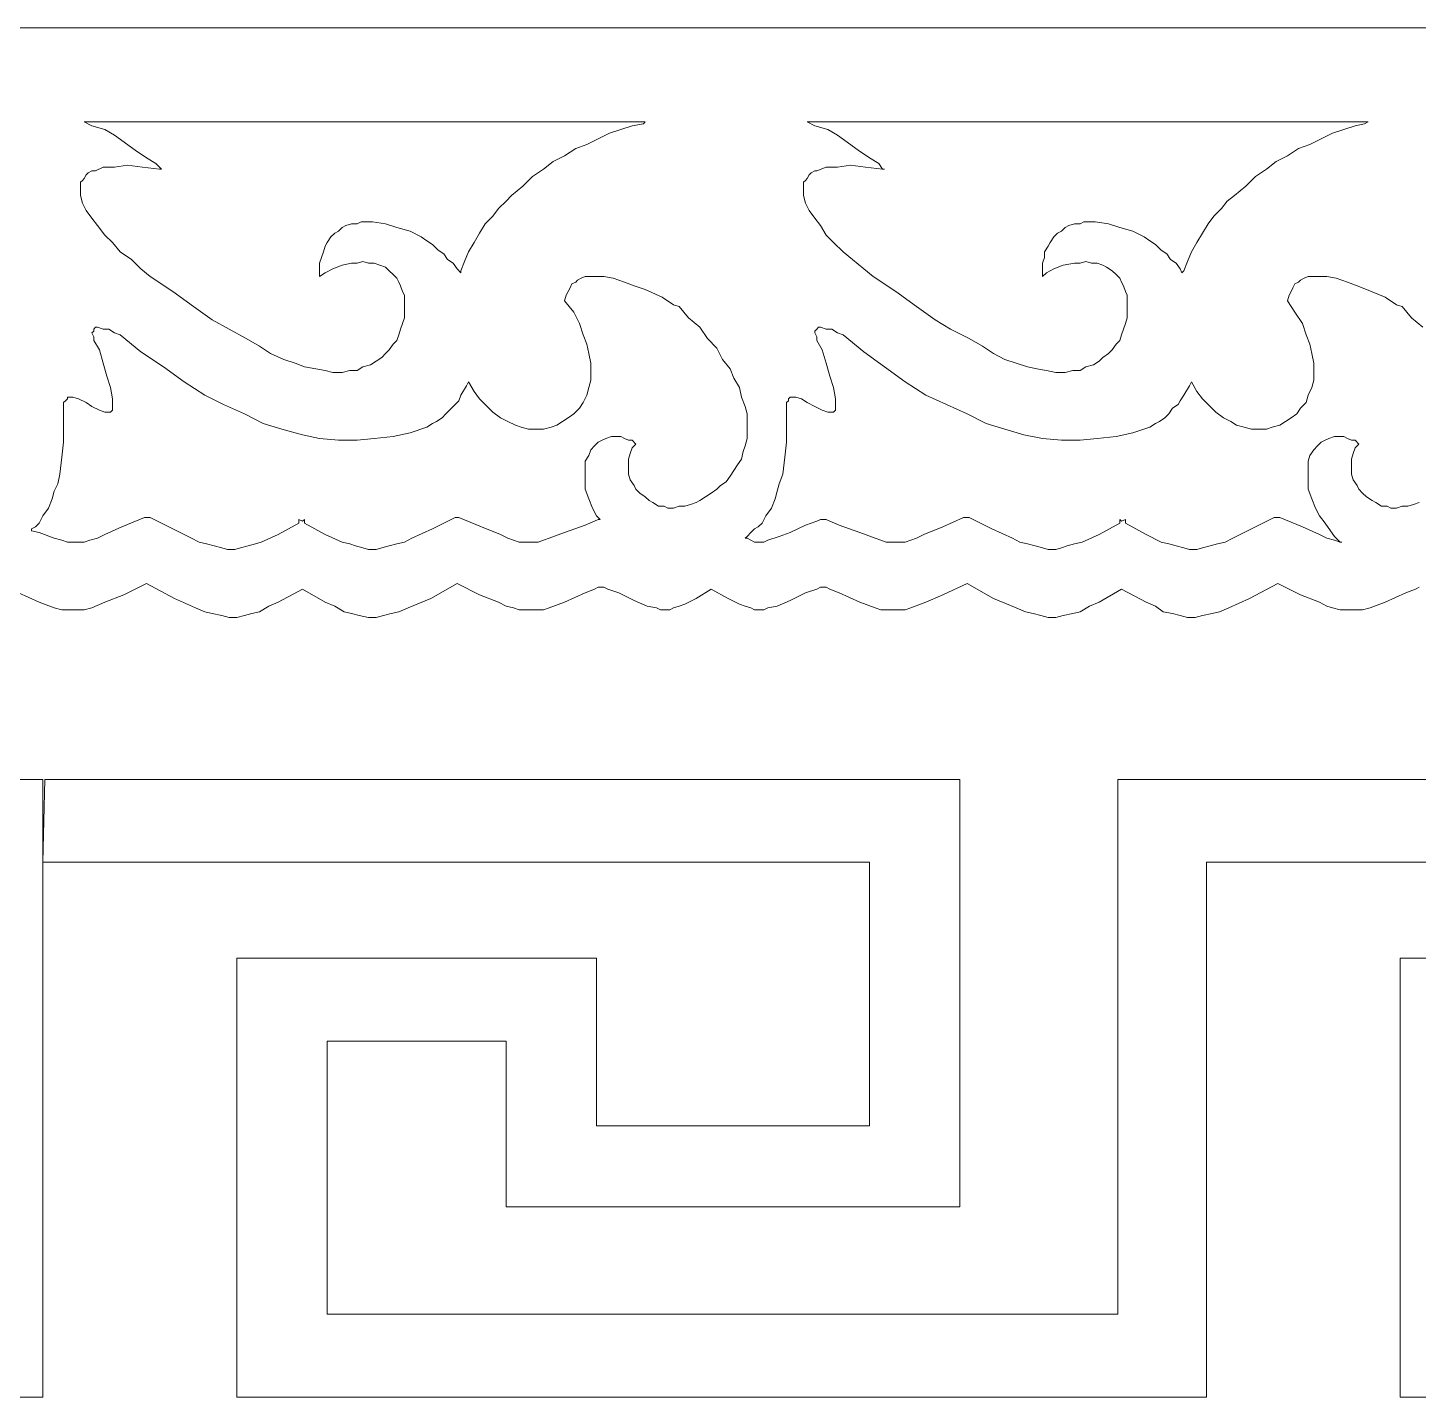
# Model space of a CAD drawing. Extents: x -66030 to 95157, y -13132 to 45879.
# Drawn here: x 19909 to 22793, y 19266 to 22105 of the extents above; entities that cross this region are included whole.
import ezdxf

# ---------------------------------------------------------------- set-up
doc = ezdxf.new("R2010")
doc.units = 0
doc.header["$LTSCALE"] = 100
doc.header["$MEASUREMENT"] = 0
doc.layers.get('0').update_dxf_attribs({"linetype": 'CONTINUOUS'})

msp = doc.modelspace()

# ---------------------------------------------------------------- linework, layer by layer
at = {"lineweight": 0}
for points in [[(13100.6, 22105.3), (29599.4, 22105.3)], [(13100.6, 22105.3), (29599.4, 22105.3)], [(22803, 21484.2), (22779.6, 21503.8), (22760, 21527.2), (22748.3, 21531.1), (22724.9, 21546.7), (22685.8, 21562.4), (22666.3, 21570.2), (22646.8, 21578), (22623.3, 21585.8), (22603.8, 21589.7), (22584.3, 21589.7), (22576.5, 21589.7), (22564.7, 21589.7), (22556.9, 21585.8), (22549.1, 21581.9), (22545.2, 21578), (22537.4, 21574.1), (22533.5, 21566.3), (22529.6, 21558.5), (22525.7, 21550.6), (22521.8, 21538.9), (22537.4, 21515.5), (22553, 21492.1), (22560.8, 21468.6), (22568.6, 21449.1), (22572.5, 21429.6), (22576.5, 21410), (22576.5, 21390.5), (22576.5, 21374.9), (22572.5, 21359.2), (22564.7, 21343.6), (22560.8, 21328), (22549.1, 21316.3), (22541.3, 21304.6), (22529.6, 21296.8), (22517.9, 21288.9), (22506.1, 21281.1), (22490.5, 21277.2), (22478.8, 21273.3), (22463.2, 21273.3), (22447.6, 21273.3), (22431.9, 21277.2), (22416.3, 21281.1), (22404.6, 21288.9), (22389, 21296.8), (22373.3, 21308.5), (22361.6, 21320.2), (22346, 21335.8), (22334.3, 21351.4), (22322.6, 21371), (22318.7, 21363.2), (22306.9, 21343.6), (22299.1, 21331.9), (22295.2, 21324.1), (22283.5, 21316.3), (22275.7, 21304.6), (22267.9, 21296.8), (22256.2, 21288.9), (22248.3, 21285), (22236.6, 21277.2), (22201.5, 21265.5), (22166.3, 21257.7), (22127.3, 21253.8), (22092.1, 21249.9), (22053.1, 21249.9), (22014, 21253.8), (21974.9, 21261.6), (21935.9, 21273.3), (21896.8, 21285), (21857.8, 21304.6), (21814.8, 21324.1), (21771.8, 21343.6), (21728.9, 21371), (21685.9, 21402.2), (21642.9, 21433.5), (21600, 21468.6), (21588.2, 21472.5), (21576.5, 21480.3), (21564.8, 21480.3), (21553.1, 21484.2), (21549.2, 21484.2), (21545.3, 21480.3), (21541.4, 21476.4), (21541.4, 21472.5), (21545.3, 21464.7), (21545.3, 21456.9), (21557, 21437.4), (21564.8, 21410), (21572.6, 21382.7), (21580.4, 21359.2), (21584.3, 21335.8), (21584.3, 21328), (21584.3, 21320.2), (21584.3, 21312.4), (21580.4, 21308.5), (21576.5, 21308.5), (21568.7, 21308.5), (21557, 21312.4), (21541.4, 21320.2), (21525.7, 21328), (21514, 21335.8), (21502.3, 21339.7), (21498.4, 21339.7), (21490.6, 21339.7), (21486.7, 21335.8), (21486.7, 21331.9), (21482.8, 21328), (21482.8, 21320.2), (21482.8, 21273.3), (21482.8, 21246), (21478.9, 21214.7), (21475, 21179.6), (21467.2, 21160), (21463.3, 21144.4), (21459.3, 21128.8), (21451.5, 21109.3), (21439.8, 21093.6), (21432, 21078), (21424.2, 21070.2), (21416.4, 21066.3), (21408.6, 21058.5), (21400.8, 21050.7), (21396.8, 21046.8), (21396.8, 21046.8), (21400.8, 21046.8), (21408.6, 21042.9), (21416.4, 21039), (21428.1, 21039), (21435.9, 21039), (21443.7, 21042.9), (21467.2, 21050.7), (21490.6, 21058.5), (21521.8, 21074.1), (21545.3, 21081.9), (21553.1, 21085.8), (21557, 21085.8), (21564.8, 21085.8), (21572.6, 21081.9), (21592.1, 21074.1), (21635.1, 21058.5), (21666.4, 21046.8), (21678.1, 21042.9), (21689.8, 21039), (21705.4, 21039), (21717.1, 21039), (21728.9, 21039), (21740.6, 21042.9), (21752.3, 21046.8), (21767.9, 21054.6), (21807, 21070.2), (21849.9, 21089.7), (21861.7, 21089.7), (21908.5, 21066.3), (21951.5, 21046.8), (21967.1, 21039), (21982.7, 21035.1), (21998.4, 21031.1), (22014, 21027.2), (22025.7, 21023.3), (22041.3, 21023.3), (22053.1, 21027.2), (22064.8, 21031.1), (22080.4, 21035.1), (22096, 21039), (22131.2, 21054.6), (22174.1, 21078), (22174.1, 21085.8), (22178, 21081.9), (22185.9, 21085.8), (22185.9, 21078), (22228.8, 21054.6), (22260.1, 21039), (22275.7, 21035.1), (22291.3, 21031.1), (22306.9, 21027.2), (22318.7, 21023.3), (22334.3, 21023.3), (22346, 21027.2), (22361.6, 21031.1), (22377.2, 21035.1), (22392.9, 21039), (22408.5, 21046.8), (22447.6, 21066.3), (22494.4, 21089.7), (22506.1, 21089.7), (22553, 21070.2), (22588.2, 21054.6), (22603.8, 21046.8), (22619.4, 21042.9), (22631.1, 21039), (22635, 21039), (22631.1, 21039), (22619.4, 21050.7), (22611.6, 21062.4), (22599.9, 21078), (22588.2, 21093.6), (22580.4, 21109.3), (22572.5, 21128.8), (22564.7, 21148.3), (22564.7, 21171.8), (22564.7, 21191.3), (22564.7, 21206.9), (22568.6, 21218.6), (22576.5, 21230.4), (22584.3, 21238.2), (22592.1, 21246), (22599.9, 21249.9), (22607.7, 21253.8), (22619.4, 21257.7), (22627.2, 21257.7), (22638.9, 21257.7), (22646.8, 21253.8), (22654.6, 21249.9), (22662.4, 21249.9), (22670.2, 21242.1), (22662.4, 21234.3), (22658.5, 21222.5), (22654.6, 21210.8), (22654.6, 21199.1), (22654.6, 21187.4), (22654.6, 21179.6), (22658.5, 21167.9), (22666.3, 21156.1), (22670.2, 21148.3), (22678, 21140.5), (22685.8, 21132.7), (22697.5, 21124.9), (22705.3, 21121), (22717.1, 21113.2), (22728.8, 21113.2), (22736.6, 21109.3), (22748.3, 21109.3), (22760, 21113.2), (22771.7, 21113.2), (22783.5, 21117.1), (22795.2, 21121)], [(22803, 21484.2), (22779.6, 21503.8), (22760, 21527.2), (22748.3, 21531.1), (22724.9, 21546.7), (22685.8, 21562.4), (22666.3, 21570.2), (22646.8, 21578), (22623.3, 21585.8), (22603.8, 21589.7), (22584.3, 21589.7), (22576.5, 21589.7), (22564.7, 21589.7), (22556.9, 21585.8), (22549.1, 21581.9), (22545.2, 21578), (22537.4, 21574.1), (22533.5, 21566.3), (22529.6, 21558.5), (22525.7, 21550.6), (22521.8, 21538.9), (22537.4, 21515.5), (22553, 21492.1), (22560.8, 21468.6), (22568.6, 21449.1), (22572.5, 21429.6), (22576.5, 21410), (22576.5, 21390.5), (22576.5, 21374.9), (22572.5, 21359.2), (22564.7, 21343.6), (22560.8, 21328), (22549.1, 21316.3), (22541.3, 21304.6), (22529.6, 21296.8), (22517.9, 21288.9), (22506.1, 21281.1), (22490.5, 21277.2), (22478.8, 21273.3), (22463.2, 21273.3), (22447.6, 21273.3), (22431.9, 21277.2), (22416.3, 21281.1), (22404.6, 21288.9), (22389, 21296.8), (22373.3, 21308.5), (22361.6, 21320.2), (22346, 21335.8), (22334.3, 21351.4), (22322.6, 21371), (22318.7, 21363.2), (22306.9, 21343.6), (22299.1, 21331.9), (22295.2, 21324.1), (22283.5, 21316.3), (22275.7, 21304.6), (22267.9, 21296.8), (22256.2, 21288.9), (22248.3, 21285), (22236.6, 21277.2), (22201.5, 21265.5), (22166.3, 21257.7), (22127.3, 21253.8), (22092.1, 21249.9), (22053.1, 21249.9), (22014, 21253.8), (21974.9, 21261.6), (21935.9, 21273.3), (21896.8, 21285), (21857.8, 21304.6), (21814.8, 21324.1), (21771.8, 21343.6), (21728.9, 21371), (21685.9, 21402.2), (21642.9, 21433.5), (21600, 21468.6), (21588.2, 21472.5), (21576.5, 21480.3), (21564.8, 21480.3), (21553.1, 21484.2), (21549.2, 21484.2), (21545.3, 21480.3), (21541.4, 21476.4), (21541.4, 21472.5), (21545.3, 21464.7), (21545.3, 21456.9), (21557, 21437.4), (21564.8, 21410), (21572.6, 21382.7), (21580.4, 21359.2), (21584.3, 21335.8), (21584.3, 21328), (21584.3, 21320.2), (21584.3, 21312.4), (21580.4, 21308.5), (21576.5, 21308.5), (21568.7, 21308.5), (21557, 21312.4), (21541.4, 21320.2), (21525.7, 21328), (21514, 21335.8), (21502.3, 21339.7), (21498.4, 21339.7), (21490.6, 21339.7), (21486.7, 21335.8), (21486.7, 21331.9), (21482.8, 21328), (21482.8, 21320.2), (21482.8, 21273.3), (21482.8, 21246), (21478.9, 21214.7), (21475, 21179.6), (21467.2, 21160), (21463.3, 21144.4), (21459.3, 21128.8), (21451.5, 21109.3), (21439.8, 21093.6), (21432, 21078), (21424.2, 21070.2), (21416.4, 21066.3), (21408.6, 21058.5), (21400.8, 21050.7), (21396.8, 21046.8), (21396.8, 21046.8), (21400.8, 21046.8), (21408.6, 21042.9), (21416.4, 21039), (21428.1, 21039), (21435.9, 21039), (21443.7, 21042.9), (21467.2, 21050.7), (21490.6, 21058.5), (21521.8, 21074.1), (21545.3, 21081.9), (21553.1, 21085.8), (21557, 21085.8), (21564.8, 21085.8), (21572.6, 21081.9), (21592.1, 21074.1), (21635.1, 21058.5), (21666.4, 21046.8), (21678.1, 21042.9), (21689.8, 21039), (21705.4, 21039), (21717.1, 21039), (21728.9, 21039), (21740.6, 21042.9), (21752.3, 21046.8), (21767.9, 21054.6), (21807, 21070.2), (21849.9, 21089.7), (21861.7, 21089.7), (21908.5, 21066.3), (21951.5, 21046.8), (21967.1, 21039), (21982.7, 21035.1), (21998.4, 21031.1), (22014, 21027.2), (22025.7, 21023.3), (22041.3, 21023.3), (22053.1, 21027.2), (22064.8, 21031.1), (22080.4, 21035.1), (22096, 21039), (22131.2, 21054.6), (22174.1, 21078), (22174.1, 21085.8), (22178, 21081.9), (22185.9, 21085.8), (22185.9, 21078), (22228.8, 21054.6), (22260.1, 21039), (22275.7, 21035.1), (22291.3, 21031.1), (22306.9, 21027.2), (22318.7, 21023.3), (22334.3, 21023.3), (22346, 21027.2), (22361.6, 21031.1), (22377.2, 21035.1), (22392.9, 21039), (22408.5, 21046.8), (22447.6, 21066.3), (22494.4, 21089.7), (22506.1, 21089.7), (22553, 21070.2), (22588.2, 21054.6), (22603.8, 21046.8), (22619.4, 21042.9), (22631.1, 21039), (22635, 21039), (22631.1, 21039), (22619.4, 21050.7), (22611.6, 21062.4), (22599.9, 21078), (22588.2, 21093.6), (22580.4, 21109.3), (22572.5, 21128.8), (22564.7, 21148.3), (22564.7, 21171.8), (22564.7, 21191.3), (22564.7, 21206.9), (22568.6, 21218.6), (22576.5, 21230.4), (22584.3, 21238.2), (22592.1, 21246), (22599.9, 21249.9), (22607.7, 21253.8), (22619.4, 21257.7), (22627.2, 21257.7), (22638.9, 21257.7), (22646.8, 21253.8), (22654.6, 21249.9), (22662.4, 21249.9), (22670.2, 21242.1), (22662.4, 21234.3), (22658.5, 21222.5), (22654.6, 21210.8), (22654.6, 21199.1), (22654.6, 21187.4), (22654.6, 21179.6), (22658.5, 21167.9), (22666.3, 21156.1), (22670.2, 21148.3), (22678, 21140.5), (22685.8, 21132.7), (22697.5, 21124.9), (22705.3, 21121), (22717.1, 21113.2), (22728.8, 21113.2), (22736.6, 21109.3), (22748.3, 21109.3), (22760, 21113.2), (22771.7, 21113.2), (22783.5, 21117.1), (22795.2, 21121)], [(22795.2, 20945.2), (22787.4, 20941.3), (22767.8, 20933.5), (22724.9, 20914), (22693.6, 20902.3), (22678, 20898.3), (22666.3, 20898.3), (22654.6, 20898.3), (22642.9, 20898.3), (22631.1, 20898.3), (22615.5, 20902.3), (22603.8, 20906.2), (22588.2, 20914), (22549.1, 20929.6), (22502.2, 20953), (22443.6, 20921.8), (22400.7, 20902.3), (22381.2, 20894.4), (22365.5, 20890.5), (22346, 20886.6), (22330.4, 20882.7), (22314.8, 20882.7), (22299.1, 20886.6), (22283.5, 20890.5), (22264, 20894.4), (22248.3, 20906.2), (22228.8, 20914), (22178, 20941.3), (22131.2, 20914), (22111.6, 20906.2), (22092.1, 20894.4), (22076.5, 20890.5), (22057, 20886.6), (22041.3, 20882.7), (22025.7, 20882.7), (22010.1, 20886.6), (21994.5, 20890.5), (21978.8, 20894.4), (21959.3, 20902.3), (21912.4, 20921.8), (21857.8, 20953), (21807, 20929.6), (21771.8, 20914), (21740.6, 20902.3), (21728.9, 20898.3), (21717.1, 20898.3), (21705.4, 20898.3), (21693.7, 20898.3), (21678.1, 20898.3), (21666.4, 20902.3), (21635.1, 20914), (21592.1, 20933.5), (21572.6, 20941.3), (21564.8, 20945.2), (21557, 20945.2), (21553.1, 20945.2), (21545.3, 20941.3), (21521.8, 20933.5), (21490.6, 20917.9), (21463.3, 20906.2), (21443.7, 20902.3), (21435.9, 20898.3), (21424.2, 20898.3), (21416.4, 20898.3), (21408.6, 20902.3), (21396.8, 20906.2), (21385.1, 20910.1), (21361.7, 20921.8), (21326.5, 20941.3), (21295.3, 20921.8), (21271.9, 20910.1), (21260.1, 20906.2), (21248.4, 20902.3), (21240.6, 20898.3), (21232.8, 20898.3), (21221.1, 20898.3), (21213.3, 20902.3), (21193.7, 20906.2), (21166.4, 20917.9), (21135.1, 20933.5), (21111.7, 20941.3), (21103.9, 20945.2), (21100, 20945.2), (21092.2, 20945.2), (21084.4, 20941.3), (21064.8, 20933.5), (21021.9, 20914), (20990.6, 20902.3), (20978.9, 20898.3), (20963.3, 20898.3), (20951.6, 20898.3), (20939.9, 20898.3), (20928.1, 20898.3), (20916.4, 20902.3), (20900.8, 20906.2), (20885.2, 20914), (20846.1, 20929.6), (20799.2, 20953), (20744.6, 20921.8), (20697.7, 20902.3), (20678.2, 20894.4), (20662.5, 20890.5), (20646.9, 20886.6), (20631.3, 20882.7), (20615.7, 20882.7), (20596.1, 20886.6), (20580.5, 20890.5), (20564.9, 20894.4), (20545.3, 20906.2), (20525.8, 20914), (20478.9, 20941.3), (20428.2, 20914), (20408.6, 20906.2), (20389.1, 20894.4), (20373.5, 20890.5), (20357.9, 20886.6), (20342.2, 20882.7), (20326.6, 20882.7), (20311, 20886.6), (20291.5, 20890.5), (20275.8, 20894.4), (20256.3, 20902.3), (20213.3, 20921.8), (20154.8, 20953), (20107.9, 20929.6), (20068.8, 20914), (20041.5, 20902.3), (20025.9, 20898.3), (20014.1, 20898.3), (20002.4, 20898.3), (19990.7, 20898.3), (19979, 20898.3), (19963.4, 20902.3), (19932.1, 20914), (19889.1, 20933.5)], [(22795.2, 20945.2), (22787.4, 20941.3), (22767.8, 20933.5), (22724.9, 20914), (22693.6, 20902.3), (22678, 20898.3), (22666.3, 20898.3), (22654.6, 20898.3), (22642.9, 20898.3), (22631.1, 20898.3), (22615.5, 20902.3), (22603.8, 20906.2), (22588.2, 20914), (22549.1, 20929.6), (22502.2, 20953), (22443.6, 20921.8), (22400.7, 20902.3), (22381.2, 20894.4), (22365.5, 20890.5), (22346, 20886.6), (22330.4, 20882.7), (22314.8, 20882.7), (22299.1, 20886.6), (22283.5, 20890.5), (22264, 20894.4), (22248.3, 20906.2), (22228.8, 20914), (22178, 20941.3), (22131.2, 20914), (22111.6, 20906.2), (22092.1, 20894.4), (22076.5, 20890.5), (22057, 20886.6), (22041.3, 20882.7), (22025.7, 20882.7), (22010.1, 20886.6), (21994.5, 20890.5), (21978.8, 20894.4), (21959.3, 20902.3), (21912.4, 20921.8), (21857.8, 20953), (21807, 20929.6), (21771.8, 20914), (21740.6, 20902.3), (21728.9, 20898.3), (21717.1, 20898.3), (21705.4, 20898.3), (21693.7, 20898.3), (21678.1, 20898.3), (21666.4, 20902.3), (21635.1, 20914), (21592.1, 20933.5), (21572.6, 20941.3), (21564.8, 20945.2), (21557, 20945.2), (21553.1, 20945.2), (21545.3, 20941.3), (21521.8, 20933.5), (21490.6, 20917.9), (21463.3, 20906.2), (21443.7, 20902.3), (21435.9, 20898.3), (21424.2, 20898.3), (21416.4, 20898.3), (21408.6, 20902.3), (21396.8, 20906.2), (21385.1, 20910.1), (21361.7, 20921.8), (21326.5, 20941.3), (21295.3, 20921.8), (21271.9, 20910.1), (21260.1, 20906.2), (21248.4, 20902.3), (21240.6, 20898.3), (21232.8, 20898.3), (21221.1, 20898.3), (21213.3, 20902.3), (21193.7, 20906.2), (21166.4, 20917.9), (21135.1, 20933.5), (21111.7, 20941.3), (21103.9, 20945.2), (21100, 20945.2), (21092.2, 20945.2), (21084.4, 20941.3), (21064.8, 20933.5), (21021.9, 20914), (20990.6, 20902.3), (20978.9, 20898.3), (20963.3, 20898.3), (20951.6, 20898.3), (20939.9, 20898.3), (20928.1, 20898.3), (20916.4, 20902.3), (20900.8, 20906.2), (20885.2, 20914), (20846.1, 20929.6), (20799.2, 20953), (20744.6, 20921.8), (20697.7, 20902.3), (20678.2, 20894.4), (20662.5, 20890.5), (20646.9, 20886.6), (20631.3, 20882.7), (20615.7, 20882.7), (20596.1, 20886.6), (20580.5, 20890.5), (20564.9, 20894.4), (20545.3, 20906.2), (20525.8, 20914), (20478.9, 20941.3), (20428.2, 20914), (20408.6, 20906.2), (20389.1, 20894.4), (20373.5, 20890.5), (20357.9, 20886.6), (20342.2, 20882.7), (20326.6, 20882.7), (20311, 20886.6), (20291.5, 20890.5), (20275.8, 20894.4), (20256.3, 20902.3), (20213.3, 20921.8), (20154.8, 20953), (20107.9, 20929.6), (20068.8, 20914), (20041.5, 20902.3), (20025.9, 20898.3), (20014.1, 20898.3), (20002.4, 20898.3), (19990.7, 20898.3), (19979, 20898.3), (19963.4, 20902.3), (19932.1, 20914), (19889.1, 20933.5)], [(18115.8, 19437.5), (18549.4, 19437.5), (19756.3, 19437.5), (19756.3, 20546.8), (19939.9, 20546.8), (19939.9, 20374.9), (19943.8, 20546.8), (21654.6, 20546.8), (21842.1, 20546.8), (21842.1, 19660.2), (20900.8, 19660.2), (20900.8, 20003.9), (20529.7, 20003.9), (20529.7, 19437.5), (20963.3, 19437.5), (22170.2, 19437.5), (22170.2, 20546.8), (22353.8, 20546.8), (24068.5, 20546.8)], [(18115.8, 19437.5), (18549.4, 19437.5), (18549.4, 19437.5), (19756.3, 19437.5), (19756.3, 20546.8), (19939.9, 20546.8), (19939.9, 20374.9), (19943.8, 20546.8), (21654.6, 20546.8), (21654.6, 20546.8), (21842.1, 20546.8), (21842.1, 20546.8), (21842.1, 20546.8), (21842.1, 19660.2), (20900.8, 19660.2), (20900.8, 20003.9), (20529.7, 20003.9), (20529.7, 19437.5), (20963.3, 19437.5), (20963.3, 19437.5), (22170.2, 19437.5), (22170.2, 20546.8), (22353.8, 20546.8), (24068.5, 20546.8)], [(24068.5, 20374.9), (22353.8, 20374.9), (22353.8, 19906.2), (22353.8, 19265.6), (20963.3, 19265.6), (20342.2, 19265.6), (20342.2, 20175.7), (21088.3, 20175.7), (21088.3, 19828.1), (21654.6, 19828.1), (21654.6, 20374.9), (19939.9, 20374.9), (19939.9, 19906.2), (19939.9, 19265.6), (18549.4, 19265.6), (17928.3, 19265.6)], [(24068.5, 20374.9), (22353.8, 20374.9), (22353.8, 19906.2), (22353.8, 19265.6), (20963.3, 19265.6), (20963.3, 19265.6), (20342.2, 19265.6), (20342.2, 20175.7), (21088.3, 20175.7), (21088.3, 19828.1), (21654.6, 19828.1), (21654.6, 20374.9), (19939.9, 20374.9), (19939.9, 19906.2), (19939.9, 19265.6), (18549.4, 19265.6), (18549.4, 19265.6), (17928.3, 19265.6)], [(23377.2, 19265.6), (22756.1, 19265.6), (22756.1, 20175.7), (23502.2, 20175.7)], [(23377.2, 19265.6), (22756.1, 19265.6), (22756.1, 20175.7), (23502.2, 20175.7)]]:
    msp.add_lwpolyline(points, dxfattribs=at)
for points in [[(20025.9, 21910), (20041.5, 21902.2), (20068.8, 21894.4), (20088.3, 21882.6), (20131.3, 21851.4), (20154.8, 21835.8), (20174.3, 21824.1), (20186, 21812.3), (20186, 21812.3), (20182.1, 21812.3), (20146.9, 21816.2), (20115.7, 21820.2), (20088.3, 21816.2), (20064.9, 21816.2), (20049.3, 21808.4), (20041.5, 21808.4), (20033.7, 21804.5), (20029.8, 21800.6), (20025.9, 21792.8), (20021.9, 21788.9), (20018, 21785), (20018, 21777.2), (20018, 21769.4), (20018, 21757.7), (20021.9, 21742), (20029.8, 21726.4), (20041.5, 21710.8), (20053.2, 21695.2), (20068.8, 21675.6), (20084.4, 21660), (20100.1, 21640.5), (20123.5, 21624.9), (20143, 21605.3), (20162.6, 21589.7), (20209.4, 21558.5), (20252.4, 21527.2), (20291.5, 21499.9), (20326.6, 21480.3), (20361.8, 21460.8), (20389.1, 21445.2), (20412.5, 21429.6), (20439.9, 21417.8), (20463.3, 21410), (20482.9, 21402.2), (20506.3, 21398.3), (20525.8, 21394.4), (20541.4, 21390.5), (20561, 21390.5), (20576.6, 21394.4), (20592.2, 21394.4), (20603.9, 21402.2), (20619.6, 21406.1), (20631.3, 21413.9), (20643, 21421.7), (20650.8, 21429.6), (20658.6, 21437.4), (20666.4, 21449.1), (20674.2, 21456.9), (20678.2, 21468.6), (20682.1, 21480.3), (20686, 21492.1), (20689.9, 21503.8), (20689.9, 21515.5), (20689.9, 21527.2), (20689.9, 21538.9), (20689.9, 21550.6), (20686, 21558.5), (20682.1, 21570.2), (20678.2, 21578), (20674.2, 21585.8), (20666.4, 21593.6), (20658.6, 21601.4), (20650.8, 21609.2), (20639.1, 21613.1), (20627.4, 21617), (20615.7, 21617), (20603.9, 21620.9), (20592.2, 21617), (20580.5, 21617), (20561, 21613.1), (20541.4, 21605.3), (20525.8, 21597.5), (20514.1, 21589.7), (20514.1, 21605.3), (20514.1, 21617), (20518, 21628.8), (20521.9, 21640.5), (20525.8, 21652.2), (20529.7, 21660), (20537.5, 21671.7), (20545.3, 21679.5), (20553.2, 21683.4), (20561, 21691.3), (20568.8, 21695.2), (20580.5, 21699.1), (20592.2, 21699.1), (20600, 21703), (20611.7, 21703), (20623.5, 21703), (20650.8, 21699.1), (20674.2, 21691.3), (20701.6, 21683.4), (20725, 21671.7), (20736.7, 21663.9), (20748.5, 21656.1), (20760.2, 21644.4), (20771.9, 21636.6), (20779.7, 21624.9), (20791.4, 21617), (20799.2, 21605.3), (20807, 21597.5), (20807, 21601.4), (20814.9, 21620.9), (20822.7, 21640.5), (20834.4, 21660), (20846.1, 21679.5), (20857.8, 21699.1), (20873.4, 21714.7), (20885.2, 21730.3), (20900.8, 21745.9), (20912.5, 21757.7), (20935.9, 21777.2), (20955.5, 21796.7), (20978.9, 21812.3), (20998.4, 21828), (21021.9, 21839.7), (21045.3, 21855.3), (21068.7, 21863.1), (21092.2, 21874.8), (21115.6, 21886.6), (21139.1, 21894.4), (21162.5, 21902.2), (21185.9, 21906.1), (21189.8, 21910), (20025.9, 21910)], [(20025.9, 21910), (20041.5, 21902.2), (20068.8, 21894.4), (20088.3, 21882.6), (20131.3, 21851.4), (20154.8, 21835.8), (20174.3, 21824.1), (20186, 21812.3), (20186, 21812.3), (20182.1, 21812.3), (20146.9, 21816.2), (20115.7, 21820.2), (20088.3, 21816.2), (20064.9, 21816.2), (20049.3, 21808.4), (20041.5, 21808.4), (20033.7, 21804.5), (20029.8, 21800.6), (20025.9, 21792.8), (20021.9, 21788.9), (20018, 21785), (20018, 21777.2), (20018, 21769.4), (20018, 21757.7), (20021.9, 21742), (20029.8, 21726.4), (20041.5, 21710.8), (20053.2, 21695.2), (20068.8, 21675.6), (20084.4, 21660), (20100.1, 21640.5), (20123.5, 21624.9), (20143, 21605.3), (20162.6, 21589.7), (20209.4, 21558.5), (20252.4, 21527.2), (20291.5, 21499.9), (20326.6, 21480.3), (20361.8, 21460.8), (20389.1, 21445.2), (20412.5, 21429.6), (20439.9, 21417.8), (20463.3, 21410), (20482.9, 21402.2), (20506.3, 21398.3), (20525.8, 21394.4), (20541.4, 21390.5), (20561, 21390.5), (20576.6, 21394.4), (20592.2, 21394.4), (20603.9, 21402.2), (20619.6, 21406.1), (20631.3, 21413.9), (20643, 21421.7), (20650.8, 21429.6), (20658.6, 21437.4), (20666.4, 21449.1), (20674.2, 21456.9), (20678.2, 21468.6), (20682.1, 21480.3), (20686, 21492.1), (20689.9, 21503.8), (20689.9, 21515.5), (20689.9, 21527.2), (20689.9, 21538.9), (20689.9, 21550.6), (20686, 21558.5), (20682.1, 21570.2), (20678.2, 21578), (20674.2, 21585.8), (20666.4, 21593.6), (20658.6, 21601.4), (20650.8, 21609.2), (20639.1, 21613.1), (20627.4, 21617), (20615.7, 21617), (20603.9, 21620.9), (20592.2, 21617), (20580.5, 21617), (20561, 21613.1), (20541.4, 21605.3), (20525.8, 21597.5), (20514.1, 21589.7), (20514.1, 21605.3), (20514.1, 21617), (20518, 21628.8), (20521.9, 21640.5), (20525.8, 21652.2), (20529.7, 21660), (20537.5, 21671.7), (20545.3, 21679.5), (20553.2, 21683.4), (20561, 21691.3), (20568.8, 21695.2), (20580.5, 21699.1), (20592.2, 21699.1), (20600, 21703), (20611.7, 21703), (20623.5, 21703), (20650.8, 21699.1), (20674.2, 21691.3), (20701.6, 21683.4), (20725, 21671.7), (20736.7, 21663.9), (20748.5, 21656.1), (20760.2, 21644.4), (20771.9, 21636.6), (20779.7, 21624.9), (20791.4, 21617), (20799.2, 21605.3), (20807, 21597.5), (20807, 21601.4), (20814.9, 21620.9), (20822.7, 21640.5), (20834.4, 21660), (20846.1, 21679.5), (20857.8, 21699.1), (20873.4, 21714.7), (20885.2, 21730.3), (20900.8, 21745.9), (20912.5, 21757.7), (20935.9, 21777.2), (20955.5, 21796.7), (20978.9, 21812.3), (20998.4, 21828), (21021.9, 21839.7), (21045.3, 21855.3), (21068.7, 21863.1), (21092.2, 21874.8), (21115.6, 21886.6), (21139.1, 21894.4), (21162.5, 21902.2), (21185.9, 21906.1), (21189.8, 21910), (20025.9, 21910)], [(21525.7, 21910), (21541.4, 21902.2), (21568.7, 21894.4), (21588.2, 21882.6), (21631.2, 21851.4), (21654.6, 21835.8), (21674.2, 21824.1), (21682, 21812.3), (21685.9, 21812.3), (21682, 21812.3), (21646.8, 21816.2), (21615.6, 21820.2), (21588.2, 21816.2), (21564.8, 21816.2), (21545.3, 21808.4), (21541.4, 21808.4), (21533.6, 21804.5), (21529.7, 21800.6), (21525.7, 21792.8), (21521.8, 21788.9), (21517.9, 21785), (21517.9, 21777.2), (21517.9, 21769.4), (21517.9, 21757.7), (21521.8, 21742), (21529.7, 21726.4), (21541.4, 21710.8), (21553.1, 21695.2), (21564.8, 21675.6), (21580.4, 21660), (21600, 21640.5), (21619.5, 21624.9), (21642.9, 21605.3), (21662.5, 21589.7), (21709.3, 21558.5), (21752.3, 21527.2), (21791.4, 21499.9), (21822.6, 21480.3), (21861.7, 21460.8), (21889, 21445.2), (21912.4, 21429.6), (21935.9, 21417.8), (21959.3, 21410), (21982.7, 21402.2), (22002.3, 21398.3), (22021.8, 21394.4), (22041.3, 21390.5), (22060.9, 21390.5), (22076.5, 21394.4), (22092.1, 21394.4), (22103.8, 21402.2), (22119.5, 21406.1), (22131.2, 21413.9), (22139, 21421.7), (22150.7, 21429.6), (22158.5, 21437.4), (22166.3, 21449.1), (22174.1, 21456.9), (22178, 21468.6), (22181.9, 21480.3), (22185.9, 21492.1), (22189.8, 21503.8), (22189.8, 21515.5), (22189.8, 21527.2), (22189.8, 21538.9), (22189.8, 21550.6), (22185.9, 21558.5), (22181.9, 21570.2), (22178, 21578), (22174.1, 21585.8), (22166.3, 21593.6), (22158.5, 21601.4), (22146.8, 21609.2), (22139, 21613.1), (22127.3, 21617), (22115.5, 21617), (22103.8, 21620.9), (22092.1, 21617), (22080.4, 21617), (22057, 21613.1), (22037.4, 21605.3), (22021.8, 21597.5), (22014, 21589.7), (22014, 21605.3), (22014, 21617), (22017.9, 21628.8), (22017.9, 21640.5), (22025.7, 21652.2), (22029.6, 21660), (22037.4, 21671.7), (22045.2, 21679.5), (22053.1, 21683.4), (22060.9, 21691.3), (22068.7, 21695.2), (22080.4, 21699.1), (22092.1, 21699.1), (22099.9, 21703), (22111.6, 21703), (22123.4, 21703), (22150.7, 21699.1), (22174.1, 21691.3), (22201.5, 21683.4), (22224.9, 21671.7), (22236.6, 21663.9), (22248.3, 21656.1), (22260.1, 21644.4), (22271.8, 21636.6), (22279.6, 21624.9), (22291.3, 21617), (22299.1, 21605.3), (22303, 21597.5), (22306.9, 21601.4), (22314.8, 21620.9), (22322.6, 21640.5), (22334.3, 21660), (22346, 21679.5), (22357.7, 21699.1), (22369.4, 21714.7), (22385.1, 21730.3), (22396.8, 21745.9), (22412.4, 21757.7), (22435.8, 21777.2), (22455.4, 21796.7), (22478.8, 21812.3), (22498.3, 21828), (22521.8, 21839.7), (22545.2, 21855.3), (22568.6, 21863.1), (22592.1, 21874.8), (22615.5, 21886.6), (22638.9, 21894.4), (22662.4, 21902.2), (22681.9, 21906.1), (22689.7, 21910), (21525.7, 21910)], [(21525.7, 21910), (21541.4, 21902.2), (21568.7, 21894.4), (21588.2, 21882.6), (21631.2, 21851.4), (21654.6, 21835.8), (21674.2, 21824.1), (21682, 21812.3), (21685.9, 21812.3), (21682, 21812.3), (21646.8, 21816.2), (21615.6, 21820.2), (21588.2, 21816.2), (21564.8, 21816.2), (21545.3, 21808.4), (21541.4, 21808.4), (21533.6, 21804.5), (21529.7, 21800.6), (21525.7, 21792.8), (21521.8, 21788.9), (21517.9, 21785), (21517.9, 21777.2), (21517.9, 21769.4), (21517.9, 21757.7), (21521.8, 21742), (21529.7, 21726.4), (21541.4, 21710.8), (21553.1, 21695.2), (21564.8, 21675.6), (21580.4, 21660), (21600, 21640.5), (21619.5, 21624.9), (21642.9, 21605.3), (21662.5, 21589.7), (21709.3, 21558.5), (21752.3, 21527.2), (21791.4, 21499.9), (21822.6, 21480.3), (21861.7, 21460.8), (21889, 21445.2), (21912.4, 21429.6), (21935.9, 21417.8), (21959.3, 21410), (21982.7, 21402.2), (22002.3, 21398.3), (22021.8, 21394.4), (22041.3, 21390.5), (22060.9, 21390.5), (22076.5, 21394.4), (22092.1, 21394.4), (22103.8, 21402.2), (22119.5, 21406.1), (22131.2, 21413.9), (22139, 21421.7), (22150.7, 21429.6), (22158.5, 21437.4), (22166.3, 21449.1), (22174.1, 21456.9), (22178, 21468.6), (22181.9, 21480.3), (22185.9, 21492.1), (22189.8, 21503.8), (22189.8, 21515.5), (22189.8, 21527.2), (22189.8, 21538.9), (22189.8, 21550.6), (22185.9, 21558.5), (22181.9, 21570.2), (22178, 21578), (22174.1, 21585.8), (22166.3, 21593.6), (22158.5, 21601.4), (22146.8, 21609.2), (22139, 21613.1), (22127.3, 21617), (22115.5, 21617), (22103.8, 21620.9), (22092.1, 21617), (22080.4, 21617), (22057, 21613.1), (22037.4, 21605.3), (22021.8, 21597.5), (22014, 21589.7), (22014, 21605.3), (22014, 21617), (22017.9, 21628.8), (22017.9, 21640.5), (22025.7, 21652.2), (22029.6, 21660), (22037.4, 21671.7), (22045.2, 21679.5), (22053.1, 21683.4), (22060.9, 21691.3), (22068.7, 21695.2), (22080.4, 21699.1), (22092.1, 21699.1), (22099.9, 21703), (22111.6, 21703), (22123.4, 21703), (22150.7, 21699.1), (22174.1, 21691.3), (22201.5, 21683.4), (22224.9, 21671.7), (22236.6, 21663.9), (22248.3, 21656.1), (22260.1, 21644.4), (22271.8, 21636.6), (22279.6, 21624.9), (22291.3, 21617), (22299.1, 21605.3), (22303, 21597.5), (22306.9, 21601.4), (22314.8, 21620.9), (22322.6, 21640.5), (22334.3, 21660), (22346, 21679.5), (22357.7, 21699.1), (22369.4, 21714.7), (22385.1, 21730.3), (22396.8, 21745.9), (22412.4, 21757.7), (22435.8, 21777.2), (22455.4, 21796.7), (22478.8, 21812.3), (22498.3, 21828), (22521.8, 21839.7), (22545.2, 21855.3), (22568.6, 21863.1), (22592.1, 21874.8), (22615.5, 21886.6), (22638.9, 21894.4), (22662.4, 21902.2), (22681.9, 21906.1), (22689.7, 21910), (21525.7, 21910)], [(19916.5, 21062.4), (19932.1, 21058.5), (19963.4, 21046.8), (19979, 21042.9), (19990.7, 21039), (20002.4, 21039), (20014.1, 21039), (20025.9, 21039), (20037.6, 21042.9), (20053.2, 21046.8), (20068.8, 21054.6), (20104, 21070.2), (20150.8, 21089.7), (20162.6, 21089.7), (20209.4, 21066.3), (20248.5, 21046.8), (20264.1, 21039), (20279.7, 21035.1), (20295.4, 21031.1), (20311, 21027.2), (20322.7, 21023.3), (20338.3, 21023.3), (20350, 21027.2), (20365.7, 21031.1), (20381.3, 21035.1), (20393, 21039), (20428.2, 21054.6), (20471.1, 21078), (20471.1, 21085.8), (20478.9, 21081.9), (20482.9, 21085.8), (20482.9, 21078), (20525.8, 21054.6), (20561, 21039), (20576.6, 21035.1), (20588.3, 21031.1), (20603.9, 21027.2), (20615.7, 21023.3), (20631.3, 21023.3), (20643, 21027.2), (20658.6, 21031.1), (20674.2, 21035.1), (20689.9, 21039), (20705.5, 21046.8), (20748.5, 21066.3), (20795.3, 21089.7), (20803.1, 21089.7), (20850, 21070.2), (20889.1, 21054.6), (20904.7, 21046.8), (20916.4, 21042.9), (20928.1, 21039), (20939.9, 21039), (20951.6, 21039), (20967.2, 21039), (20978.9, 21042.9), (20990.6, 21046.8), (21021.9, 21058.5), (21064.8, 21074.1), (21084.4, 21081.9), (21092.2, 21085.8), (21096.1, 21085.8), (21088.3, 21093.6), (21080.5, 21109.3), (21072.7, 21128.8), (21064.8, 21148.3), (21064.8, 21171.8), (21064.8, 21191.3), (21064.8, 21206.9), (21072.7, 21218.6), (21076.6, 21230.4), (21084.4, 21238.2), (21092.2, 21246), (21100, 21249.9), (21107.8, 21253.8), (21119.5, 21257.7), (21127.3, 21257.7), (21139.1, 21257.7), (21146.9, 21253.8), (21154.7, 21249.9), (21162.5, 21249.9), (21170.3, 21242.1), (21162.5, 21234.3), (21158.6, 21222.5), (21154.7, 21210.8), (21154.7, 21199.1), (21154.7, 21187.4), (21154.7, 21179.6), (21158.6, 21167.9), (21166.4, 21156.1), (21170.3, 21148.3), (21178.1, 21140.5), (21189.8, 21132.7), (21197.6, 21124.9), (21205.5, 21121), (21217.2, 21113.2), (21228.9, 21113.2), (21236.7, 21109.3), (21248.4, 21109.3), (21260.1, 21113.2), (21271.9, 21113.2), (21283.6, 21117.1), (21295.3, 21121), (21303.1, 21124.9), (21314.8, 21132.7), (21326.5, 21140.5), (21338.3, 21148.3), (21346.1, 21156.1), (21357.8, 21163.9), (21365.6, 21175.7), (21373.4, 21187.4), (21381.2, 21199.1), (21389, 21210.8), (21392.9, 21226.4), (21396.8, 21238.2), (21400.8, 21253.8), (21400.8, 21269.4), (21400.8, 21285), (21400.8, 21304.6), (21396.8, 21320.2), (21389, 21339.7), (21385.1, 21359.2), (21373.4, 21378.8), (21365.6, 21398.3), (21350, 21417.8), (21338.3, 21441.3), (21318.7, 21460.8), (21303.1, 21484.2), (21279.7, 21503.8), (21260.1, 21527.2), (21248.4, 21531.1), (21225, 21546.7), (21189.8, 21562.4), (21166.4, 21570.2), (21146.9, 21578), (21123.4, 21585.8), (21103.9, 21589.7), (21084.4, 21589.7), (21076.6, 21589.7), (21064.8, 21589.7), (21057, 21585.8), (21049.2, 21581.9), (21045.3, 21578), (21037.5, 21574.1), (21033.6, 21566.3), (21029.7, 21558.5), (21025.8, 21550.6), (21021.9, 21538.9), (21041.4, 21515.5), (21053.1, 21492.1), (21060.9, 21468.6), (21068.7, 21449.1), (21072.7, 21429.6), (21076.6, 21410), (21076.6, 21390.5), (21076.6, 21374.9), (21072.7, 21359.2), (21068.7, 21343.6), (21060.9, 21328), (21053.1, 21316.3), (21041.4, 21304.6), (21029.7, 21296.8), (21018, 21288.9), (21006.3, 21281.1), (20994.5, 21277.2), (20978.9, 21273.3), (20963.3, 21273.3), (20947.7, 21273.3), (20932, 21277.2), (20920.3, 21281.1), (20904.7, 21288.9), (20889.1, 21296.8), (20873.4, 21308.5), (20861.7, 21320.2), (20846.1, 21335.8), (20834.4, 21351.4), (20822.7, 21371), (20818.8, 21363.2), (20807, 21343.6), (20803.1, 21331.9), (20795.3, 21324.1), (20787.5, 21316.3), (20775.8, 21304.6), (20768, 21296.8), (20756.3, 21288.9), (20748.5, 21285), (20736.7, 21277.2), (20701.6, 21265.5), (20666.4, 21257.7), (20627.4, 21253.8), (20592.2, 21249.9), (20553.2, 21249.9), (20514.1, 21253.8), (20478.9, 21261.6), (20436, 21273.3), (20396.9, 21285), (20357.9, 21304.6), (20314.9, 21324.1), (20275.8, 21343.6), (20232.9, 21371), (20189.9, 21402.2), (20143, 21433.5), (20100.1, 21468.6), (20088.3, 21472.5), (20076.6, 21480.3), (20064.9, 21480.3), (20053.2, 21484.2), (20049.3, 21484.2), (20045.4, 21480.3), (20045.4, 21476.4), (20041.5, 21472.5), (20045.4, 21464.7), (20045.4, 21456.9), (20057.1, 21437.4), (20064.9, 21410), (20072.7, 21382.7), (20080.5, 21359.2), (20084.4, 21335.8), (20084.4, 21328), (20084.4, 21320.2), (20084.4, 21312.4), (20080.5, 21308.5), (20076.6, 21308.5), (20068.8, 21308.5), (20057.1, 21312.4), (20041.5, 21320.2), (20029.8, 21328), (20014.1, 21335.8), (20002.4, 21339.7), (19998.5, 21339.7), (19990.7, 21339.7), (19990.7, 21335.8), (19986.8, 21331.9), (19982.9, 21328), (19982.9, 21320.2), (19982.9, 21273.3), (19982.9, 21246), (19979, 21214.7), (19975.1, 21179.6), (19971.2, 21160), (19963.4, 21144.4), (19959.5, 21128.8), (19951.6, 21109.3), (19939.9, 21093.6), (19932.1, 21078), (19924.3, 21070.2), (19916.5, 21066.3), (19916.5, 21062.4)], [(19916.5, 21062.4), (19932.1, 21058.5), (19963.4, 21046.8), (19979, 21042.9), (19990.7, 21039), (20002.4, 21039), (20014.1, 21039), (20025.9, 21039), (20037.6, 21042.9), (20053.2, 21046.8), (20068.8, 21054.6), (20104, 21070.2), (20150.8, 21089.7), (20162.6, 21089.7), (20209.4, 21066.3), (20248.5, 21046.8), (20264.1, 21039), (20279.7, 21035.1), (20295.4, 21031.1), (20311, 21027.2), (20322.7, 21023.3), (20338.3, 21023.3), (20350, 21027.2), (20365.7, 21031.1), (20381.3, 21035.1), (20393, 21039), (20428.2, 21054.6), (20471.1, 21078), (20471.1, 21085.8), (20478.9, 21081.9), (20482.9, 21085.8), (20482.9, 21078), (20525.8, 21054.6), (20561, 21039), (20576.6, 21035.1), (20588.3, 21031.1), (20603.9, 21027.2), (20615.7, 21023.3), (20631.3, 21023.3), (20643, 21027.2), (20658.6, 21031.1), (20674.2, 21035.1), (20689.9, 21039), (20705.5, 21046.8), (20748.5, 21066.3), (20795.3, 21089.7), (20803.1, 21089.7), (20850, 21070.2), (20889.1, 21054.6), (20904.7, 21046.8), (20916.4, 21042.9), (20928.1, 21039), (20939.9, 21039), (20951.6, 21039), (20967.2, 21039), (20978.9, 21042.9), (20990.6, 21046.8), (21021.9, 21058.5), (21064.8, 21074.1), (21084.4, 21081.9), (21092.2, 21085.8), (21096.1, 21085.8), (21088.3, 21093.6), (21080.5, 21109.3), (21072.7, 21128.8), (21064.8, 21148.3), (21064.8, 21171.8), (21064.8, 21191.3), (21064.8, 21206.9), (21072.7, 21218.6), (21076.6, 21230.4), (21084.4, 21238.2), (21092.2, 21246), (21100, 21249.9), (21107.8, 21253.8), (21119.5, 21257.7), (21127.3, 21257.7), (21139.1, 21257.7), (21146.9, 21253.8), (21154.7, 21249.9), (21162.5, 21249.9), (21170.3, 21242.1), (21162.5, 21234.3), (21158.6, 21222.5), (21154.7, 21210.8), (21154.7, 21199.1), (21154.7, 21187.4), (21154.7, 21179.6), (21158.6, 21167.9), (21166.4, 21156.1), (21170.3, 21148.3), (21178.1, 21140.5), (21189.8, 21132.7), (21197.6, 21124.9), (21205.5, 21121), (21217.2, 21113.2), (21228.9, 21113.2), (21236.7, 21109.3), (21248.4, 21109.3), (21260.1, 21113.2), (21271.9, 21113.2), (21283.6, 21117.1), (21295.3, 21121), (21303.1, 21124.9), (21314.8, 21132.7), (21326.5, 21140.5), (21338.3, 21148.3), (21346.1, 21156.1), (21357.8, 21163.9), (21365.6, 21175.7), (21373.4, 21187.4), (21381.2, 21199.1), (21389, 21210.8), (21392.9, 21226.4), (21396.8, 21238.2), (21400.8, 21253.8), (21400.8, 21269.4), (21400.8, 21285), (21400.8, 21304.6), (21396.8, 21320.2), (21389, 21339.7), (21385.1, 21359.2), (21373.4, 21378.8), (21365.6, 21398.3), (21350, 21417.8), (21338.3, 21441.3), (21318.7, 21460.8), (21303.1, 21484.2), (21279.7, 21503.8), (21260.1, 21527.2), (21248.4, 21531.1), (21225, 21546.7), (21189.8, 21562.4), (21166.4, 21570.2), (21146.9, 21578), (21123.4, 21585.8), (21103.9, 21589.7), (21084.4, 21589.7), (21076.6, 21589.7), (21064.8, 21589.7), (21057, 21585.8), (21049.2, 21581.9), (21045.3, 21578), (21037.5, 21574.1), (21033.6, 21566.3), (21029.7, 21558.5), (21025.8, 21550.6), (21021.9, 21538.9), (21041.4, 21515.5), (21053.1, 21492.1), (21060.9, 21468.6), (21068.7, 21449.1), (21072.7, 21429.6), (21076.6, 21410), (21076.6, 21390.5), (21076.6, 21374.9), (21072.7, 21359.2), (21068.7, 21343.6), (21060.9, 21328), (21053.1, 21316.3), (21041.4, 21304.6), (21029.7, 21296.8), (21018, 21288.9), (21006.3, 21281.1), (20994.5, 21277.2), (20978.9, 21273.3), (20963.3, 21273.3), (20947.7, 21273.3), (20932, 21277.2), (20920.3, 21281.1), (20904.7, 21288.9), (20889.1, 21296.8), (20873.4, 21308.5), (20861.7, 21320.2), (20846.1, 21335.8), (20834.4, 21351.4), (20822.7, 21371), (20818.8, 21363.2), (20807, 21343.6), (20803.1, 21331.9), (20795.3, 21324.1), (20787.5, 21316.3), (20775.8, 21304.6), (20768, 21296.8), (20756.3, 21288.9), (20748.5, 21285), (20736.7, 21277.2), (20701.6, 21265.5), (20666.4, 21257.7), (20627.4, 21253.8), (20592.2, 21249.9), (20553.2, 21249.9), (20514.1, 21253.8), (20478.9, 21261.6), (20436, 21273.3), (20396.9, 21285), (20357.9, 21304.6), (20314.9, 21324.1), (20275.8, 21343.6), (20232.9, 21371), (20189.9, 21402.2), (20143, 21433.5), (20100.1, 21468.6), (20088.3, 21472.5), (20076.6, 21480.3), (20064.9, 21480.3), (20053.2, 21484.2), (20049.3, 21484.2), (20045.4, 21480.3), (20045.4, 21476.4), (20041.5, 21472.5), (20045.4, 21464.7), (20045.4, 21456.9), (20057.1, 21437.4), (20064.9, 21410), (20072.7, 21382.7), (20080.5, 21359.2), (20084.4, 21335.8), (20084.4, 21328), (20084.4, 21320.2), (20084.4, 21312.4), (20080.5, 21308.5), (20076.6, 21308.5), (20068.8, 21308.5), (20057.1, 21312.4), (20041.5, 21320.2), (20029.8, 21328), (20014.1, 21335.8), (20002.4, 21339.7), (19998.5, 21339.7), (19990.7, 21339.7), (19990.7, 21335.8), (19986.8, 21331.9), (19982.9, 21328), (19982.9, 21320.2), (19982.9, 21273.3), (19982.9, 21246), (19979, 21214.7), (19975.1, 21179.6), (19971.2, 21160), (19963.4, 21144.4), (19959.5, 21128.8), (19951.6, 21109.3), (19939.9, 21093.6), (19932.1, 21078), (19924.3, 21070.2), (19916.5, 21066.3), (19916.5, 21062.4)]]:
    msp.add_lwpolyline(points, close=True, dxfattribs=at)

doc.saveas('drawing.dxf')
